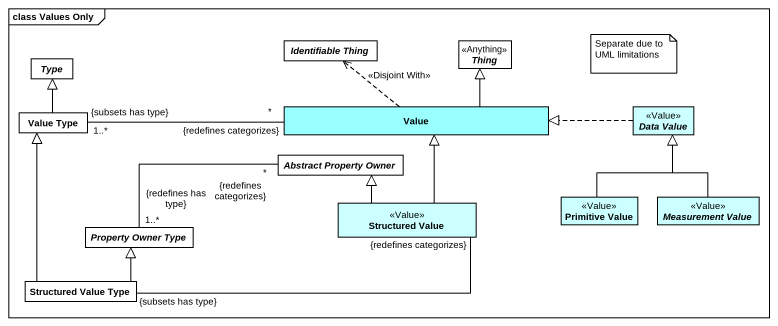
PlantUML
@startuml
mainframe class Values Only
hide circle
hide empty members
abstract class Type
abstract class "Identifiable Thing" as Identifiable_Thing
abstract class Thing <<Anything>>
class "Value Type" as Value_Type
class Value #99FFFF
abstract class "Data Value" as Data_Value <<Value>> #CCFFFF
abstract class "Abstract Property Owner" as Abstract_Property_Owner
class "Structured Value" as Structured_Value <<Value>> #CCFFFF
class "Primitive Value" as Primitive_Value <<Value>> #CCFFFF
abstract class "Measurement Value" as Measurement_Value <<Value>> #CCFFFF
abstract class "Property Owner Type" as Property_Owner_Type
class "Structured Value Type" as Structured_Value_Type
Value_Type -up-|> Type
Value_Type "1..*\n{subsets has type}" -right- "*\n{redefines categorizes}" Value
Value .up.> Identifiable_Thing : <<Disjoint With>>
Value -up-|> Thing
Data_Value .left.|> Value
Structured_Value -up-|> Value
Structured_Value -up-|> Abstract_Property_Owner
Primitive_Value -up-|> Data_Value
Measurement_Value -up-|> Data_Value
Property_Owner_Type "1..*\n{redefines has type}" -right- "*\n{redefines categorizes}" Abstract_Property_Owner
Structured_Value_Type -up-|> Value_Type
Structured_Value_Type "{subsets has type}" -right- "{redefines categorizes}" Structured_Value
Structured_Value_Type -up-|> Property_Owner_Type
note as N1
  Separate due to UML limitations
end note
@enduml
